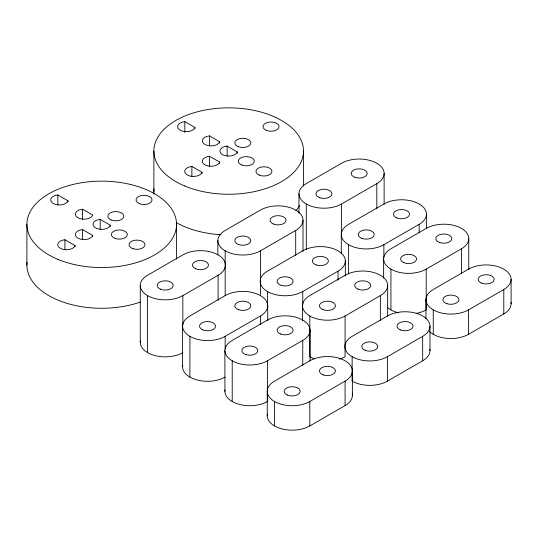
<?xml version="1.0" encoding="UTF-8"?>
<svg xmlns="http://www.w3.org/2000/svg" width="538" height="538" viewBox="0 0 538 538"><rect width="100%" height="100%" fill="white"/><g stroke="black" fill="none" stroke-linecap="round" stroke-linejoin="round"><path stroke-width="0.81" d="M147.567 295.618A24.936 14.398 0 0 0 182.839 295.618L218.112 275.254A24.936 14.398 0 0 0 218.112 254.891A24.936 14.398 0 0 0 182.839 254.891L147.567 275.254A24.936 14.398 0 0 0 147.567 295.618L147.567 352.632M225.166 250.816A24.936 14.398 0 0 0 260.432 250.816L295.705 230.452A24.936 14.398 0 0 0 295.705 210.089A24.936 14.398 0 0 0 260.432 210.089L225.166 230.452A24.936 14.398 0 0 0 225.166 250.816L225.166 295.718M306.283 203.983A24.936 14.398 0 0 0 341.556 203.983L376.822 183.619A24.936 14.398 0 0 0 376.822 163.256A24.936 14.398 0 0 0 341.556 163.256L306.283 183.619A24.936 14.398 0 0 0 306.283 203.983L306.283 249.598M189.894 336.344A24.936 14.398 0 0 0 225.166 336.344L260.432 315.981A24.936 14.398 0 0 0 260.432 295.618A24.936 14.398 0 0 0 225.166 295.618L189.894 315.981A24.936 14.398 0 0 0 189.894 336.344L189.894 377.071M267.487 291.542A24.936 14.398 0 0 0 302.76 291.542L338.025 271.179A24.936 14.398 0 0 0 338.025 250.816A24.936 14.398 0 0 0 302.76 250.816L267.487 271.179A24.936 14.398 0 0 0 267.487 291.542L267.487 304.273M348.611 244.709A24.936 14.398 0 0 0 383.876 244.709L419.149 224.346A24.936 14.398 0 0 0 419.149 203.983A24.936 14.398 0 0 0 383.876 203.983L348.611 224.346A24.936 14.398 0 0 0 348.611 244.709L348.611 273.983M232.214 360.776A24.936 14.398 0 0 0 267.487 360.776L302.76 340.413A24.936 14.398 0 0 0 302.76 320.049A24.936 14.398 0 0 0 267.487 320.049L232.214 340.413A24.936 14.398 0 0 0 232.214 360.776L232.214 401.503M309.814 315.981A24.936 14.398 0 0 0 345.08 315.981L380.353 295.618A24.936 14.398 0 0 0 380.353 275.254A24.936 14.398 0 0 0 345.08 275.254L309.814 295.618A24.936 14.398 0 0 0 309.814 315.981L309.814 356.707A24.936 14.398 0 0 0 314.656 358.886M390.931 269.141A24.936 14.398 0 0 0 426.204 269.141L461.47 248.785A24.936 14.398 0 0 0 461.47 228.421A24.936 14.398 0 0 0 426.204 228.421L390.931 248.785A24.936 14.398 0 0 0 390.931 269.141L390.931 309.868M274.541 401.503A24.936 14.398 0 0 0 309.814 401.503L345.08 381.139A24.936 14.398 0 0 0 345.08 360.776A24.936 14.398 0 0 0 309.814 360.776L274.541 381.139A24.936 14.398 0 0 0 274.541 401.503L274.541 425.941M352.134 356.707A24.936 14.398 0 0 0 387.407 356.707L422.673 336.344A24.936 14.398 0 0 0 422.673 315.981A24.936 14.398 0 0 0 387.407 315.981L352.134 336.344A24.936 14.398 0 0 0 352.134 356.707L352.134 381.139A24.936 14.398 0 0 0 387.407 381.139L422.673 360.776A24.936 14.398 0 0 0 429.849 349.108M433.258 309.868A24.936 14.398 0 0 0 468.524 309.868L503.797 289.505A24.936 14.398 0 0 0 503.797 269.148A24.936 14.398 0 0 0 468.524 269.148L433.258 289.505A24.936 14.398 0 0 0 433.258 309.868L433.258 334.306M267.373 414.273A24.936 14.398 0 0 0 281.455 428.759A24.936 14.398 0 0 0 309.814 425.941L345.08 405.578A24.936 14.398 0 0 0 352.255 393.91M429.479 331.509A24.936 14.398 0 0 0 468.524 334.306L503.797 313.943A24.936 14.398 0 0 0 510.965 302.275M194.958 127.493A8.729 5.037 0 0 1 185.852 131.635A8.729 5.037 0 0 1 177.654 126.901A8.729 5.037 0 0 1 184.83 121.642L194.958 127.493L194.958 128.764M219.645 141.75A8.729 5.037 0 0 1 210.54 145.892A8.729 5.037 0 0 1 202.342 141.158A8.729 5.037 0 0 1 209.517 135.899L219.645 141.75L219.645 143.021M237.285 151.924A8.729 5.037 0 0 1 228.173 156.074A8.729 5.037 0 0 1 219.975 151.339A8.729 5.037 0 0 1 227.15 146.08L237.285 151.924L237.285 153.202M219.645 162.106A8.729 5.037 0 0 1 210.54 166.249A8.729 5.037 0 0 1 202.342 161.521A8.729 5.037 0 0 1 209.517 156.262L219.645 162.106L219.645 163.384M202.012 172.288A8.729 5.037 0 0 1 192.907 176.43A8.729 5.037 0 0 1 184.709 171.703A8.729 5.037 0 0 1 191.884 166.444L202.012 172.288L202.012 173.566M67.99 200.802A8.729 5.037 0 0 1 58.877 204.944A8.729 5.037 0 0 1 50.68 200.21A8.729 5.037 0 0 1 57.855 194.951L67.99 200.802L67.99 202.073M82.543 209.201L92.677 215.052A8.729 5.037 0 0 1 83.572 219.195A8.729 5.037 0 0 1 75.367 214.46A8.729 5.037 0 0 1 82.543 209.201L82.543 219.174M110.31 225.234A8.729 5.037 0 0 1 101.205 229.376A8.729 5.037 0 0 1 93.007 224.642A8.729 5.037 0 0 1 100.182 219.383L110.31 225.234L110.31 226.505M92.677 235.415A8.729 5.037 0 0 1 83.572 239.558A8.729 5.037 0 0 1 75.367 234.824A8.729 5.037 0 0 1 82.543 229.565L92.677 235.415L92.677 236.686M75.044 245.597A8.729 5.037 0 0 1 65.932 249.74A8.729 5.037 0 0 1 57.734 245.005A8.729 5.037 0 0 1 64.91 239.746L75.044 245.597L75.044 246.868M511.1 279.323L511.1 303.762M503.797 289.505L503.797 313.943M468.773 238.603L468.773 269.35M468.524 309.868L468.524 334.306M461.47 248.785L461.47 273.714M429.976 326.162L429.976 350.594M426.452 214.164L426.452 228.294M426.204 269.141L426.204 309.868A24.936 14.398 0 0 1 416.13 313.412M425.948 299.686L425.948 318.422M422.673 336.344L422.673 360.776M419.149 224.346L419.149 232.658M387.656 285.436L387.656 316.189M387.407 356.707L387.407 381.139M384.125 173.438L384.125 204.46M383.876 244.709L383.876 257.177M383.628 258.966L383.628 278.079M380.353 295.618L380.353 320.554M376.822 183.619L376.822 208.778M352.383 370.958L352.383 395.396M345.329 260.997L345.329 275.96M345.08 315.981L345.08 356.707A24.936 14.398 0 0 1 339.545 359.115M345.08 381.139L345.08 405.578M341.556 203.983L341.556 234.171M341.3 234.528L341.3 253.647M338.025 271.179L338.025 280.325M310.063 330.231L310.063 360.985M309.814 401.503L309.814 425.941M303.506 151.037L303.506 185.946M303.008 220.271L303.008 251.3M302.76 291.542L302.76 304.844M302.76 340.413L302.76 365.349M302.504 305.799L302.504 320.756M298.98 193.801L298.98 213.088M295.705 230.452L295.705 255.611M267.736 305.799L267.736 320.756M267.487 360.776L267.487 401.503A24.936 14.398 0 0 1 239.128 404.32A24.936 14.398 0 0 1 225.045 389.835M267.238 391.321L267.238 415.76M260.432 250.816L260.432 295.254M260.432 315.981L260.432 324.293M227.15 146.08L227.15 156.054M225.166 336.344L225.166 348.812M224.911 350.594L224.911 391.321M218.112 275.254L218.112 300.406M217.856 240.634L217.856 254.891M209.517 135.899L209.517 145.872M209.517 156.262L209.517 166.235M191.884 166.444L191.884 176.417M184.83 121.642L184.83 132.449M182.839 295.618L182.839 324.965M182.59 326.162L182.59 366.889M176.538 224.346L176.538 259.255M153.875 151.037L153.875 191.763M140.263 285.436L140.263 342.45M100.182 219.383L100.182 229.356M82.543 229.565L82.543 239.538M64.91 239.746L64.91 249.719M57.855 194.951L57.855 204.924M26.9 224.346L26.9 265.073M398.658 312.901A24.936 14.398 0 0 1 388.019 307.85M225.166 377.071A24.936 14.398 0 0 1 196.807 379.889A24.936 14.398 0 0 1 182.725 365.403M182.839 352.632A24.936 14.398 0 0 1 154.48 355.45A24.936 14.398 0 0 1 140.398 340.964M140.351 302.067A74.816 43.195 0 0 1 62.697 301.932A74.816 43.195 0 0 1 27.075 262.093M299.592 205.556A74.816 43.195 0 0 1 295.813 210.849M220.963 234.729A74.816 43.195 0 0 1 176.471 222.698M153.969 194.003A74.816 43.195 0 0 1 154.05 188.791M280.439 333.964A7.983 4.607 0 0 0 293.062 330.709A7.983 4.607 0 0 0 281.865 326.028A7.983 4.607 0 0 0 280.439 333.964M245.859 354.589A7.983 4.607 0 0 0 257.83 350.594A7.983 4.607 0 0 0 245.859 346.606A7.983 4.607 0 0 0 245.859 354.589M358.032 289.168A7.983 4.607 0 0 0 370.655 285.913A7.983 4.607 0 0 0 359.458 281.226A7.983 4.607 0 0 0 358.032 289.168M322.766 309.532A7.983 4.607 0 0 0 335.382 306.277A7.983 4.607 0 0 0 324.192 301.589A7.983 4.607 0 0 0 322.766 309.532M316.405 264.992A7.983 4.607 0 0 0 328.375 260.997A7.983 4.607 0 0 0 316.405 257.009A7.983 4.607 0 0 0 316.405 264.992M281.132 285.355A7.983 4.607 0 0 0 293.102 281.361A7.983 4.607 0 0 0 281.132 277.373A7.983 4.607 0 0 0 281.132 285.355M439.849 242.591A7.983 4.607 0 0 0 451.819 238.603A7.983 4.607 0 0 0 439.849 234.608A7.983 4.607 0 0 0 439.849 242.591M403.883 262.692A7.983 4.607 0 0 0 416.506 259.437A7.983 4.607 0 0 0 405.309 254.756A7.983 4.607 0 0 0 403.883 262.692M396.829 217.897A7.983 4.607 0 0 0 409.452 214.642A7.983 4.607 0 0 0 398.255 209.954A7.983 4.607 0 0 0 396.829 217.897M361.563 238.26A7.983 4.607 0 0 0 374.179 235.005A7.983 4.607 0 0 0 362.989 230.318A7.983 4.607 0 0 0 361.563 238.26M238.805 309.787A7.983 4.607 0 0 0 250.782 305.799A7.983 4.607 0 0 0 238.805 301.805A7.983 4.607 0 0 0 238.805 309.787M202.846 329.888A7.983 4.607 0 0 0 215.469 326.633A7.983 4.607 0 0 0 204.272 321.953A7.983 4.607 0 0 0 202.846 329.888M323.452 374.952A7.983 4.607 0 0 0 335.43 370.958A7.983 4.607 0 0 0 323.452 366.97A7.983 4.607 0 0 0 323.452 374.952M287.494 395.053A7.983 4.607 0 0 0 300.117 391.798A7.983 4.607 0 0 0 288.919 387.118A7.983 4.607 0 0 0 287.494 395.053M400.359 329.895A7.983 4.607 0 0 0 412.976 326.633A7.983 4.607 0 0 0 401.785 321.953A7.983 4.607 0 0 0 400.359 329.895M365.087 350.251A7.983 4.607 0 0 0 377.71 346.997A7.983 4.607 0 0 0 366.512 342.316A7.983 4.607 0 0 0 365.087 350.251M481.476 283.055A7.983 4.607 0 0 0 494.099 279.8A7.983 4.607 0 0 0 482.902 275.12A7.983 4.607 0 0 0 481.476 283.055M446.903 303.681A7.983 4.607 0 0 0 458.874 299.686A7.983 4.607 0 0 0 446.903 295.698A7.983 4.607 0 0 0 446.903 303.681M273.385 224.003A7.983 4.607 0 0 0 286.008 220.748A7.983 4.607 0 0 0 274.81 216.068A7.983 4.607 0 0 0 273.385 224.003M238.119 244.366A7.983 4.607 0 0 0 250.735 241.111A7.983 4.607 0 0 0 239.544 236.431A7.983 4.607 0 0 0 238.119 244.366M355.201 177.426A7.983 4.607 0 0 0 367.172 173.438A7.983 4.607 0 0 0 355.201 169.45A7.983 4.607 0 0 0 355.201 177.426M319.928 197.789A7.983 4.607 0 0 0 331.899 193.801A7.983 4.607 0 0 0 319.928 189.813A7.983 4.607 0 0 0 319.928 197.789M195.792 268.805A7.983 4.607 0 0 0 208.414 265.55A7.983 4.607 0 0 0 197.217 260.863A7.983 4.607 0 0 0 195.792 268.805M160.519 289.168A7.983 4.607 0 0 0 173.142 285.913A7.983 4.607 0 0 0 161.951 281.226A7.983 4.607 0 0 0 160.519 289.168M57.815 259.323A74.816 43.195 0 0 0 176.134 228.805A74.816 43.195 0 0 0 71.204 184.904A74.816 43.195 0 0 0 57.815 259.323M133 248.697A7.983 4.607 0 0 0 144.971 244.709A7.983 4.607 0 0 0 133 240.721A7.983 4.607 0 0 0 133 248.697M115.361 238.516A7.983 4.607 0 0 0 127.331 234.528A7.983 4.607 0 0 0 115.361 230.54A7.983 4.607 0 0 0 115.361 238.516M111.144 219.934A7.983 4.607 0 0 0 123.767 216.679A7.983 4.607 0 0 0 112.57 211.992A7.983 4.607 0 0 0 111.144 219.934M139.362 203.64A7.983 4.607 0 0 0 151.978 200.385A7.983 4.607 0 0 0 140.788 195.704A7.983 4.607 0 0 0 139.362 203.64M184.79 186.02A74.816 43.195 0 0 0 303.109 155.502A74.816 43.195 0 0 0 198.172 111.601A74.816 43.195 0 0 0 184.79 186.02M259.276 175.132A7.983 4.607 0 0 0 271.898 171.878A7.983 4.607 0 0 0 260.708 167.197A7.983 4.607 0 0 0 259.276 175.132M241.643 164.951A7.983 4.607 0 0 0 254.266 161.696A7.983 4.607 0 0 0 243.068 157.015A7.983 4.607 0 0 0 241.643 164.951M238.119 146.625A7.983 4.607 0 0 0 250.735 143.37A7.983 4.607 0 0 0 239.544 138.69A7.983 4.607 0 0 0 238.119 146.625M266.33 130.337A7.983 4.607 0 0 0 278.953 127.082A7.983 4.607 0 0 0 267.756 122.395A7.983 4.607 0 0 0 266.33 130.337"/></g></svg>
